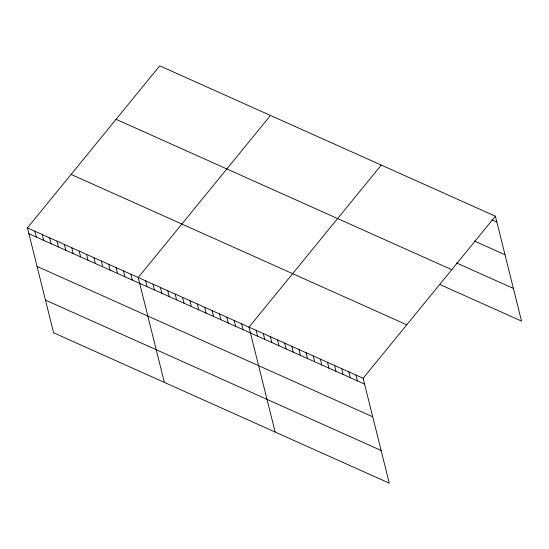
<?xml version="1.0" encoding="UTF-8"?>
<svg xmlns="http://www.w3.org/2000/svg" width="549" height="549" viewBox="0 0 549 549"><rect width="100%" height="100%" fill="white"/><g stroke="black" fill="none" stroke-linecap="round" stroke-linejoin="round"><path stroke-width="0.82" d="M27.45 227.897L363.129 378.275L389.282 483.168L53.603 332.79L27.45 227.897L159.718 65.832L495.397 216.21L521.55 321.103L439.516 284.355M270.492 115.462L138.224 277.519L164.377 382.413M381.267 165.084L248.999 327.142L275.152 432.036M363.129 378.275L495.397 216.21M491.856 219.813L496.852 222.05M474.329 240.997L505.005 254.736M456.336 262.854L513.397 288.417M116.072 119.311L451.752 269.696M71.096 174.41L406.775 324.795M28.905 233.73L364.584 384.108M37.058 266.416L372.737 416.801M45.45 300.097L381.13 450.475M355.999 375.077L357.454 380.917M348.862 371.886L350.317 377.719M341.732 368.688L343.187 374.521M334.595 365.49L336.05 371.33M327.465 362.299L328.92 368.132M320.328 359.101L321.783 364.934M313.198 355.903L314.652 361.743M306.067 352.712L307.522 358.545M298.931 349.514L300.385 355.347M291.8 346.316L293.255 352.156M284.663 343.125L286.118 348.958M277.533 339.927L278.988 345.76M270.396 336.729L271.851 342.569M263.266 333.538L264.721 339.371M256.129 330.34L257.584 336.173M241.615 323.835L243.07 329.675M234.231 320.527L235.686 326.367M226.847 317.219L228.302 323.059M219.456 313.911L220.911 319.744M212.072 310.604L213.527 316.437M204.688 307.296L206.143 313.129M197.304 303.988L198.759 309.821M189.92 300.68L191.375 306.514M182.536 297.373L183.99 303.206M175.152 294.058L176.606 299.898M167.768 290.75L169.222 296.59M160.377 287.443L161.831 293.283M152.993 284.135L154.447 289.975M145.609 280.827L147.063 286.667M130.84 274.212L132.295 280.045M123.456 270.904L124.911 276.737M116.072 267.596L117.527 273.429M108.681 264.289L110.136 270.122M101.297 260.974L102.752 266.814M93.913 257.666L95.368 263.506M86.529 254.359L87.984 260.199M79.145 251.051L80.6 256.891M71.761 247.743L73.216 253.583M64.377 244.435L65.832 250.275M56.993 241.128L58.448 246.961M49.602 237.82L51.057 243.653M42.218 234.512L43.673 240.345M34.834 231.204L36.289 237.038"/></g></svg>
